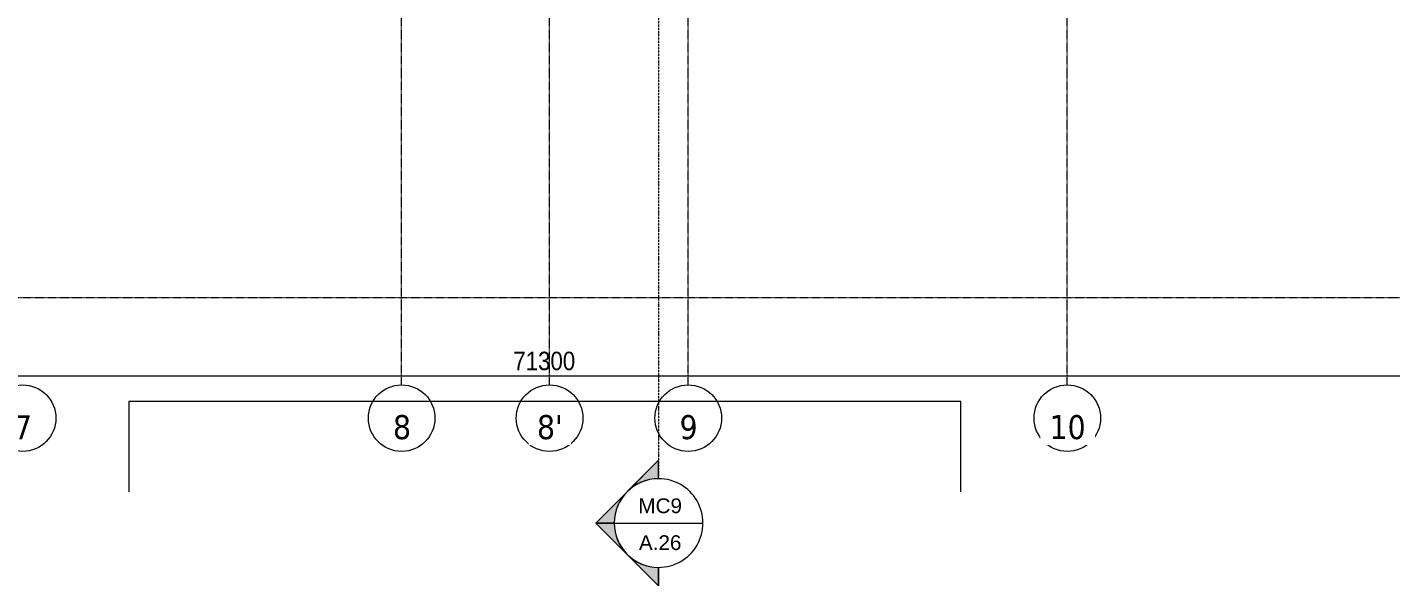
# Model space of a CAD drawing. Header units: millimetres. Extents: x 962 to 239635, y -15958 to 82755.
# Drawn here: x 131004 to 160501, y 11003 to 23093 of the extents above; entities that cross this region are included whole.
import ezdxf

# ---------------------------------------------------------------- set-up
doc = ezdxf.new("R2010")
doc.units = ezdxf.units.MM
doc.linetypes.add('Dash Dot 3_16_', pattern=[7.9375, 4.7625, -1.5875, 0, -1.5875])
doc.linetypes.add('Grid Line', pattern=[22.225, 12.7, -3.175, 3.175, -3.175])
for name, color, linetype, lineweight in [('A-ANNO-DIMS', 211, 'Continuous', 9), ('A-ANNO-DIMS-160', 211, 'Continuous', 9), ('A-FLOR', 192, 'Continuous', 9), ('G-ANNO-SYMB', 111, 'Continuous', 9), ('G-ANNO-SYMB-1', 111, 'Dash Dot 3_16_', 18), ('S-GRID-1', 1, 'Grid Line', 9), ('S-GRID-IDEN', 1, 'Continuous', 9)]:
    doc.layers.add(name, color=color, linetype=linetype, lineweight=lineweight)
doc.styles.add('Arial_9', font='arial_0.ttf', dxfattribs={"height": 320})
doc.styles.add('Tahoma_B', font='tahomabd_0.ttf', dxfattribs={"height": 520})
doc.styles.add('UTM Avo', font='UTM Avo.ttf', dxfattribs={"width": 0.9, "height": 400})
doc.dimstyles.new('1_Dim_chi_tiet_2_5_1', dxfattribs={"dimscale": 304.8, "dimtxt": 399.720379, "dimasz": 0.629921, "dimexe": 0.524934, "dimexo": 0.0625, "dimgap": 0.052493, "dimtad": 1, "dimdec": 0, "dimrnd": 5, "dimzin": 0, "dimdsep": 46, "dimtxsty": 'UTM Avo', "dimblk1": 'OBLIQUE', "dimblk2": 'OBLIQUE', "dimsah": 1, "dimcen": 0.09, "dimdle": 0.524934, "dimazin": 0, "dimtfac": 1, "dimtdec": 4, "dimtix": 1, "dimtmove": 0, "dimatfit": 3, "dimfxl": 1.049869, "dimfxlon": 1, "dimtvp": 1, "dimtolj": 1, "dimtzin": 0, "dimarcsym": 2})

# ---------------------------------------------------------------- blocks, each defined once
blk = doc.blocks.new('Grid - M_Grid Head - Circle-353313-TKCS_MB TẦNG 2')
at = {"layer": 'S-GRID-IDEN'}
blk.add_circle((0, 0), 4.5, dxfattribs=at)
blk = doc.blocks.new('Section - M_Section Head - Filled-352373-TKCS_MB TẦNG 2')
at = {"layer": 'G-ANNO-SYMB'}
h = blk.add_hatch(color=256, dxfattribs=at)
edge = h.paths.add_edge_path()
edge.add_line((-6, 8.49), (-6, 6))
edge.add_arc((-6, 0), 6, 90, 135)
edge.add_line((-10.24, 4.24), (-6, 8.49))
h = blk.add_hatch(color=256, dxfattribs=at)
edge = h.paths.add_edge_path()
edge.add_line((-6, 8.49), (-1.76, 4.24))
edge.add_arc((-6, 0), 6, 45, 90)
edge.add_line((-6, 6), (-6, 8.49))
h = blk.add_hatch(color=256, dxfattribs=at)
edge = h.paths.add_edge_path()
edge.add_line((-14.49, 0), (-10.24, 4.24))
edge.add_arc((-6, 0), 6, 135, 180)
edge.add_line((-12, 0), (-14.49, 0))
h = blk.add_hatch(color=256, dxfattribs=at)
edge = h.paths.add_edge_path()
edge.add_line((2.49, 0), (0, 0))
edge.add_arc((-6, 0), 6, 360, 405)
edge.add_line((-1.76, 4.24), (2.49, 0))
for p, q in [((-6, 8.49), (-14.49, 0)), ((-6, 8.49), (-10.24, 4.24)), ((-6, 8.49), (2.49, 0)), ((-6, 6), (-6, 8.49)), ((-6, 8.49), (-6, 6)), ((-1.76, 4.24), (-6, 8.49)), ((-10.24, 4.24), (-14.49, 0)), ((2.49, 0), (-1.76, 4.24)), ((-14.49, 0), (-12, 0)), ((0, 0), (2.49, 0)), ((-12, 0), (-14.49, 0)), ((0, 0), (2.49, 0))]:
    blk.add_line(p, q, dxfattribs=at)
for start, end in [(360, 180), (90, 135), (45, 90), (135, 180), (360, 45), (180, 360)]:
    blk.add_arc((-6, 0), 6, start, end, dxfattribs=at)
blk = doc.blocks.new('DIMBLOCK325-TKCS_MB TẦNG 2')
at = {"layer": 'A-ANNO-DIMS-160'}
for p, q in [((106553, 15869), (106553, 15389)), ((106553, 15549), (106553, 15869)), ((177853, 15869), (177853, 15389)), ((177853, 15549), (177853, 15869)), ((106393, 15549), (178013, 15549))]:
    blk.add_line(p, q, dxfattribs=at)
at = {"layer": 'A-ANNO-DIMS-160', "lineweight": 25}
for p, q in [((106553, 15549), (106649, 15645)), ((177853, 15549), (177949, 15645)), ((106553, 15549), (106457, 15453)), ((177853, 15549), (177757, 15453))]:
    blk.add_line(p, q, dxfattribs=at)
at = {"layer": 'A-ANNO-DIMS-160', "color": 0, "insert": (141519, 16069), "char_height": 400, "width": 1643.29, "attachment_point": 1, "line_spacing_factor": 1.110334, "style": 'UTM Avo'}
blk.add_mtext('71300', dxfattribs=at)
blk = doc.blocks.new('_Oblique')
at = {"color": 0, "linetype": 'ByBlock', "lineweight": -2}
blk.add_line((-0.5, -0.5), (0.5, 0.5), dxfattribs=at)

msp = doc.modelspace()

# ---------------------------------------------------------------- linework, layer by layer
at = {"layer": 'A-FLOR'}
for p, q in [((133203.5, 14988.2), (133203.5, 13035.6)), ((151203.5, 14988.2), (133203.5, 14988.2)), ((151203.5, 13035.6), (151203.5, 14988.2))]:
    msp.add_line(p, q, dxfattribs=at)
at = {"layer": 'G-ANNO-SYMB'}
msp.add_line((143702.2, 12360.5), (145622.2, 12360.5), dxfattribs=at)
at = {"layer": 'G-ANNO-SYMB-1'}
msp.add_line((144662.2, 82373.8), (144662.2, 13320.5), dxfattribs=at)
at = {"layer": 'S-GRID-1'}
for p, q in [((139103.5, 19351.6), (139103.5, 76542.3)), ((142303.5, 19351.6), (142303.5, 76542.3)), ((145303.5, 19351.6), (145303.5, 76542.3)), ((153503.5, 19351.6), (153503.5, 76542.3)), ((139103.5, 15351.6), (139103.5, 19351.6)), ((142303.5, 15351.6), (142303.5, 19351.6)), ((145303.5, 15351.6), (145303.5, 19351.6)), ((153503.5, 15351.6), (153503.5, 19351.6)), ((189415.6, 17236.9), (96253.4, 17236.9))]:
    msp.add_line(p, q, dxfattribs=at)

# ---------------------------------------------------------------- block references
at = {"layer": 'G-ANNO-SYMB', "xscale": 159.9999999999999, "yscale": 159.9999999999999, "zscale": 159.9999999999999, "rotation": 89.99999999999947}
msp.add_blockref('Section - M_Section Head - Filled-352373-TKCS_MB TẦNG 2', (144662.2, 13320.5), dxfattribs=at)
at = {"layer": 'S-GRID-IDEN', "xscale": 159.9999999999999, "yscale": 159.9999999999999, "zscale": 159.9999999999999}
for p in [(130903.5, 14631.6), (139103.5, 14631.6), (142303.5, 14631.6), (145303.5, 14631.6), (153503.5, 14631.6)]:
    msp.add_blockref('Grid - M_Grid Head - Circle-353313-TKCS_MB TẦNG 2', p, dxfattribs=at)

# ---------------------------------------------------------------- texts
at = {"layer": 'G-ANNO-SYMB', "char_height": 320, "attachment_point": 5, "line_spacing_factor": 0.936439, "style": 'Arial_9'}
for s, insert, width in [('\\pt2032,4064,6096,8128,10160,12192,14224,16256,18288,20320,22352,24384,26416,28448,30480,32512,34544,36576,38608,40640,42672,44704,46736,48768,50800,52832,54864,56896,58928,60960,62992,65024;MC9', (144696.2, 12731.7), 963.2), ('\\pt2032,4064,6096,8128,10160,12192,14224,16256,18288,20320,22352,24384,26416,28448,30480,32512,34544,36576,38608,40640,42672,44704,46736,48768,50800,52832,54864,56896,58928,60960,62992,65024;A.26', (144696.2, 11933.4), 952)]:
    msp.add_mtext(s, dxfattribs=dict(at, insert=insert, width=width))

# ---------------------------------------------------------------- dimensions: what is measured, and where the dimension line sits
at = {"layer": 'A-ANNO-DIMS'}
dim = msp.add_linear_dim(base=(177853.5, 15549.3), p1=(106553.5, 15869.3), p2=(177853.5, 15869.3), dimstyle='1_Dim_chi_tiet_2_5_1', override={"dimpost": '<>', "dimfxl": 71300}, dxfattribs=at)
dim.commit()
dim.dimension.update_dxf_attribs({"geometry": 'DIMBLOCK325-TKCS_MB TẦNG 2', "text_midpoint": (142203.5, 15772.3)})

# ---------------------------------------------------------------- next in the draw order: texts
at = {"layer": 'S-GRID-IDEN', "char_height": 520, "attachment_point": 5, "line_spacing_factor": 0.996129, "style": 'Tahoma_B', "bg_fill": 3, "box_fill_scale": 1.25, "bg_fill_color": 256, "bg_fill_true_color": 13158600, "bg_fill_transparency": 0}
for s, insert, width in [('\\pt2031.9988,4063.9976,6096.0016,8128.0004,10159.9992,12191.998,14224.002,16256.0008,18287.9996,20319.9984,22352.0024,24384.0012,26416,28447.9988,30479.9976,32512.0016,34544.0004,36575.9992,38607.998,40640.002,42672.0008,44703.9996,46735.9984,48768.0024,50800.0012,52832,54863.9988,56895.9976,58928.0016,60960.0004,62991.9992,65023.998;7', (130911, 14431.9), 465.6), ('\\pt2031.9988,4063.9976,6096.0016,8128.0004,10159.9992,12191.998,14224.002,16256.0008,18287.9996,20319.9984,22352.0024,24384.0012,26416,28447.9988,30479.9976,32512.0016,34544.0004,36575.9992,38607.998,40640.002,42672.0008,44703.9996,46735.9984,48768.0024,50800.0012,52832,54863.9988,56895.9976,58928.0016,60960.0004,62991.9992,65023.998;8', (139111, 14431.9), 465.6), ("\\pt2031.9988,4063.9976,6096.0016,8128.0004,10159.9992,12191.998,14224.002,16256.0008,18287.9996,20319.9984,22352.0024,24384.0012,26416,28447.9988,30479.9976,32512.0016,34544.0004,36575.9992,38607.998,40640.002,42672.0008,44703.9996,46735.9984,48768.0024,50800.0012,52832,54863.9988,56895.9976,58928.0016,60960.0004,62991.9992,65023.998;8'", (142311, 14431.9), 656), ('\\pt2031.9988,4063.9976,6096.0016,8128.0004,10159.9992,12191.998,14224.002,16256.0008,18287.9996,20319.9984,22352.0024,24384.0012,26416,28447.9988,30479.9976,32512.0016,34544.0004,36575.9992,38607.998,40640.002,42672.0008,44703.9996,46735.9984,48768.0024,50800.0012,52832,54863.9988,56895.9976,58928.0016,60960.0004,62991.9992,65023.998;9', (145311, 14431.9), 465.6), ('\\pt2031.9988,4063.9976,6096.0016,8128.0004,10159.9992,12191.998,14224.002,16256.0008,18287.9996,20319.9984,22352.0024,24384.0012,26416,28447.9988,30479.9976,32512.0016,34544.0004,36575.9992,38607.998,40640.002,42672.0008,44703.9996,46735.9984,48768.0024,50800.0012,52832,54863.9988,56895.9976,58928.0016,60960.0004,62991.9992,65023.998;10', (153510.2, 14431.9), 921.6)]:
    msp.add_mtext(s, dxfattribs=dict(at, insert=insert, width=width))

doc.saveas('drawing.dxf')
